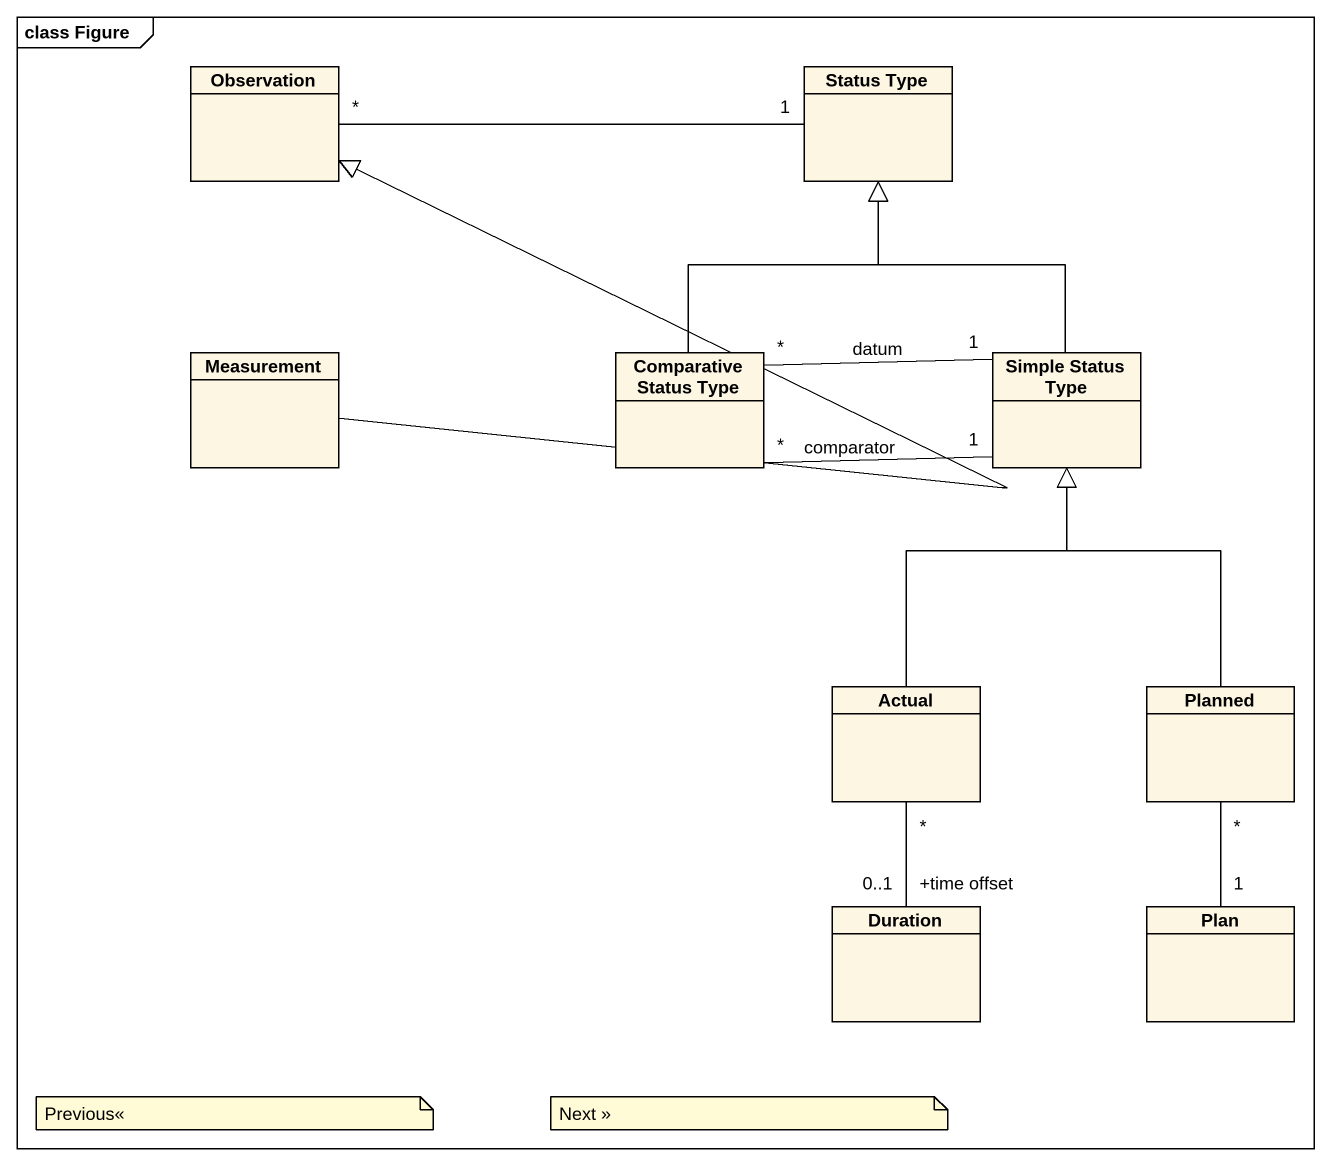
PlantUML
@startuml
mainframe class Figure
hide circle
hide empty members
class Observation
class "Status Type" as Status_Type
class Measurement
class "Comparative Status Type" as Comparative_Status_Type
class "Simple Status Type" as Simple_Status_Type
class Actual
class Planned
class Duration
class Plan
Status_Type "1" -left- "*" Observation
Measurement -up-|> Observation
Comparative_Status_Type -up-|> Status_Type
Simple_Status_Type -up-|> Status_Type
Simple_Status_Type "1" -left- "*" Comparative_Status_Type : datum
Simple_Status_Type "1" -left- "*" Comparative_Status_Type : comparator
Actual -up-|> Simple_Status_Type
Planned -up-|> Simple_Status_Type
Duration "+time offset\n0..1" -up- "*" Actual
Plan "1" -up- "*" Planned
note as N1
  Previous<<
end note
note as N2
  Next >>
end note
@enduml
